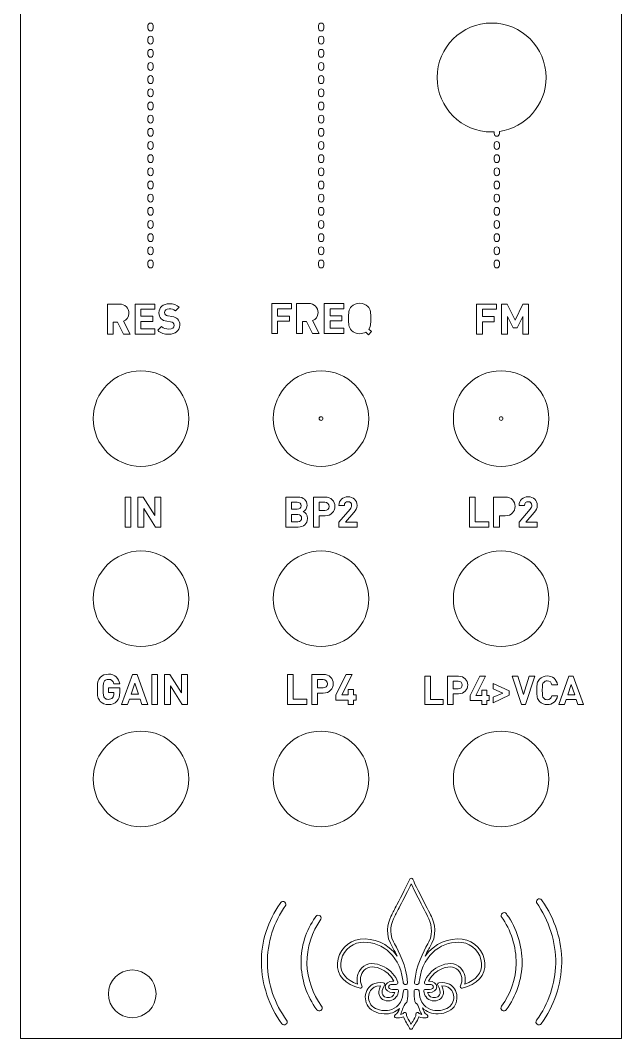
# Model space of a CAD drawing. Header units: millimetres. Extents: x 85 to 125, y -208 to -80.
# Drawn here: x 84.8 to 125.1, y -208.3 to -140.1 of the extents above; entities that cross this region are included whole.
import ezdxf

# ---------------------------------------------------------------- set-up
doc = ezdxf.new("R2010")
doc.units = ezdxf.units.MM

msp = doc.modelspace()

# ---------------------------------------------------------------- linework, layer by layer
at = {"color": 7, "linetype": 'Continuous', "lineweight": 15}
for p, q in [((84.806, -208.329), (84.806, -79.826)), ((125.107, -79.826), (125.107, -208.329)), ((93.356, -140.638), (93.356, -140.462)), ((93.709, -140.462), (93.709, -140.638)), ((104.792, -140.638), (104.792, -140.462)), ((105.145, -140.462), (105.145, -140.638)), ((93.356, -141.521), (93.356, -141.344)), ((93.709, -141.344), (93.709, -141.521)), ((104.792, -141.521), (104.792, -141.344)), ((105.145, -141.344), (105.145, -141.521)), ((93.356, -142.403), (93.356, -142.226)), ((93.709, -142.226), (93.709, -142.403)), ((104.792, -142.403), (104.792, -142.226)), ((105.145, -142.226), (105.145, -142.403)), ((93.356, -143.285), (93.356, -143.109)), ((93.709, -143.109), (93.709, -143.285)), ((104.792, -143.285), (104.792, -143.109)), ((105.145, -143.109), (105.145, -143.285)), ((93.356, -144.167), (93.356, -143.991)), ((93.709, -143.991), (93.709, -144.167)), ((104.792, -144.167), (104.792, -143.991)), ((105.145, -143.991), (105.145, -144.167)), ((93.356, -145.049), (93.356, -144.873)), ((93.709, -144.873), (93.709, -145.049)), ((104.792, -145.049), (104.792, -144.873)), ((105.145, -144.873), (105.145, -145.049)), ((93.356, -145.932), (93.356, -145.755)), ((93.709, -145.755), (93.709, -145.932)), ((104.792, -145.932), (104.792, -145.755)), ((105.145, -145.755), (105.145, -145.932)), ((93.356, -146.814), (93.356, -146.637)), ((93.709, -146.637), (93.709, -146.814)), ((104.792, -146.814), (104.792, -146.637)), ((105.145, -146.637), (105.145, -146.814)), ((93.356, -147.696), (93.356, -147.52)), ((93.709, -147.52), (93.709, -147.696)), ((104.792, -147.696), (104.792, -147.52)), ((105.145, -147.52), (105.145, -147.696)), ((116.561, -147.696), (116.561, -147.584)), ((116.913, -147.551), (116.913, -147.696)), ((93.356, -148.578), (93.356, -148.402)), ((93.709, -148.402), (93.709, -148.578)), ((104.792, -148.578), (104.792, -148.402)), ((105.145, -148.402), (105.145, -148.578)), ((116.561, -148.578), (116.561, -148.402)), ((116.913, -148.402), (116.913, -148.578)), ((93.356, -149.461), (93.356, -149.284)), ((93.709, -149.284), (93.709, -149.461)), ((104.792, -149.461), (104.792, -149.284)), ((105.145, -149.284), (105.145, -149.461)), ((116.561, -149.461), (116.561, -149.284)), ((116.913, -149.284), (116.913, -149.461)), ((93.356, -150.343), (93.356, -150.166)), ((93.709, -150.166), (93.709, -150.343)), ((104.792, -150.343), (104.792, -150.166)), ((105.145, -150.166), (105.145, -150.343)), ((116.561, -150.343), (116.561, -150.166)), ((116.913, -150.166), (116.913, -150.343)), ((93.356, -151.225), (93.356, -151.048)), ((93.709, -151.048), (93.709, -151.225)), ((104.792, -151.225), (104.792, -151.048)), ((105.145, -151.048), (105.145, -151.225)), ((116.561, -151.225), (116.561, -151.048)), ((116.913, -151.048), (116.913, -151.225)), ((93.356, -152.107), (93.356, -151.931)), ((93.709, -151.931), (93.709, -152.107)), ((104.792, -152.107), (104.792, -151.931)), ((105.145, -151.931), (105.145, -152.107)), ((116.561, -152.107), (116.561, -151.931)), ((116.913, -151.931), (116.913, -152.107)), ((93.356, -152.989), (93.356, -152.813)), ((93.709, -152.813), (93.709, -152.989)), ((104.792, -152.989), (104.792, -152.813)), ((105.145, -152.813), (105.145, -152.989)), ((116.561, -152.989), (116.561, -152.813)), ((116.913, -152.813), (116.913, -152.989)), ((93.356, -153.871), (93.356, -153.695)), ((93.709, -153.695), (93.709, -153.871)), ((104.792, -153.871), (104.792, -153.695)), ((105.145, -153.695), (105.145, -153.871)), ((116.561, -153.871), (116.561, -153.695)), ((116.913, -153.695), (116.913, -153.871)), ((93.356, -154.754), (93.356, -154.577)), ((93.709, -154.577), (93.709, -154.754)), ((104.792, -154.754), (104.792, -154.577)), ((105.145, -154.577), (105.145, -154.754)), ((116.561, -154.754), (116.561, -154.577)), ((116.913, -154.577), (116.913, -154.754)), ((93.356, -155.636), (93.356, -155.46)), ((93.709, -155.46), (93.709, -155.636)), ((104.792, -155.636), (104.792, -155.46)), ((105.145, -155.46), (105.145, -155.636)), ((116.561, -155.636), (116.561, -155.46)), ((116.913, -155.46), (116.913, -155.636)), ((93.356, -156.518), (93.356, -156.342)), ((93.709, -156.342), (93.709, -156.518)), ((104.792, -156.518), (104.792, -156.342)), ((105.145, -156.342), (105.145, -156.518)), ((116.561, -156.518), (116.561, -156.342)), ((116.913, -156.342), (116.913, -156.518)), ((90.644, -161.122), (90.644, -159.113)), ((90.644, -159.113), (91.431, -159.113)), ((92.49, -159.113), (93.814, -159.113)), ((92.49, -161.122), (92.49, -159.113)), ((93.814, -159.463), (92.883, -159.463)), ((92.883, -159.463), (92.883, -159.934)), ((93.814, -159.113), (93.814, -159.463)), ((95.446, -159.33), (95.197, -159.576)), ((101.655, -161.084), (101.655, -159.075)), ((101.655, -159.075), (102.979, -159.075)), ((102.979, -159.425), (102.048, -159.425)), ((102.048, -159.425), (102.048, -159.919)), ((102.979, -159.075), (102.979, -159.425)), ((103.321, -161.084), (103.321, -159.075)), ((103.321, -159.075), (104.108, -159.075)), ((105.168, -161.084), (105.168, -159.075)), ((105.168, -159.075), (106.491, -159.075)), ((106.491, -159.425), (105.56, -159.425)), ((105.56, -159.425), (105.56, -159.897)), ((106.491, -159.075), (106.491, -159.425)), ((115.389, -159.113), (116.712, -159.113)), ((115.389, -161.122), (115.389, -159.113)), ((116.712, -159.463), (115.781, -159.463)), ((115.781, -159.463), (115.781, -159.957)), ((116.712, -159.113), (116.712, -159.463)), ((117.054, -161.122), (117.054, -159.113)), ((117.054, -159.113), (117.441, -159.113)), ((117.441, -159.113), (117.966, -160.2)), ((117.966, -160.2), (118.488, -159.113)), ((118.488, -159.113), (118.874, -159.113)), ((118.874, -159.113), (118.874, -161.122)), ((91.716, -160.256), (92.165, -161.122)), ((92.883, -159.934), (93.675, -159.934)), ((93.675, -160.284), (92.883, -160.284)), ((92.883, -160.284), (92.883, -160.772)), ((93.675, -159.934), (93.675, -160.284)), ((94.873, -160.301), (94.63, -160.267)), ((94.72, -159.915), (94.957, -159.949)), ((102.048, -159.919), (102.841, -159.919)), ((102.841, -160.269), (102.048, -160.269)), ((102.048, -160.269), (102.048, -161.084)), ((102.841, -159.919), (102.841, -160.269)), ((103.995, -160.283), (103.713, -160.283)), ((103.713, -160.283), (103.713, -161.084)), ((104.388, -161.084), (103.995, -160.283)), ((104.393, -160.218), (104.842, -161.084)), ((105.56, -159.897), (106.353, -159.897)), ((106.353, -160.246), (105.56, -160.246)), ((105.56, -160.246), (105.56, -160.734)), ((106.353, -159.897), (106.353, -160.246)), ((115.781, -159.957), (116.574, -159.957)), ((116.574, -160.307), (115.781, -160.307)), ((115.781, -160.307), (115.781, -161.122)), ((116.574, -159.957), (116.574, -160.307)), ((117.833, -160.713), (117.446, -159.951)), ((117.446, -159.951), (117.446, -161.122)), ((118.482, -159.951), (118.099, -160.713)), ((118.482, -161.122), (118.482, -159.951)), ((91.318, -160.321), (91.036, -160.321)), ((91.036, -160.321), (91.036, -161.122)), ((91.711, -161.122), (91.318, -160.321)), ((92.883, -160.772), (93.814, -160.772)), ((93.814, -160.772), (93.814, -161.122)), ((94.018, -160.874), (94.272, -160.62)), ((105.56, -160.734), (106.491, -160.734)), ((106.491, -160.734), (106.491, -161.084)), ((108.133, -161.169), (107.956, -160.991)), ((108.339, -160.963), (108.133, -161.169)), ((108.168, -160.791), (108.339, -160.963)), ((118.099, -160.713), (117.833, -160.713)), ((91.036, -161.122), (90.644, -161.122)), ((92.165, -161.122), (91.711, -161.122)), ((93.814, -161.122), (92.49, -161.122)), ((102.048, -161.084), (101.655, -161.084)), ((103.713, -161.084), (103.321, -161.084)), ((104.842, -161.084), (104.388, -161.084)), ((106.491, -161.084), (105.168, -161.084)), ((115.781, -161.122), (115.389, -161.122)), ((117.446, -161.122), (117.054, -161.122)), ((118.874, -161.122), (118.482, -161.122)), ((91.821, -174.054), (91.821, -172.045)), ((91.821, -172.045), (92.213, -172.045)), ((92.213, -172.045), (92.213, -174.054)), ((92.682, -174.054), (92.682, -172.045)), ((92.682, -172.045), (93.032, -172.045)), ((93.032, -172.045), (93.828, -173.276)), ((93.828, -173.276), (93.828, -172.045)), ((93.828, -172.045), (94.22, -172.045)), ((94.22, -172.045), (94.22, -174.054)), ((102.591, -174.054), (102.591, -172.045)), ((102.591, -172.045), (103.398, -172.045)), ((103.367, -172.395), (102.984, -172.395)), ((102.984, -172.395), (102.984, -172.858)), ((104.449, -174.054), (104.449, -172.045)), ((104.449, -172.045), (105.228, -172.045)), ((105.208, -172.395), (104.841, -172.395)), ((104.841, -172.395), (104.841, -172.946)), ((114.901, -174.054), (114.901, -172.045)), ((114.901, -172.045), (115.294, -172.045)), ((115.294, -172.045), (115.294, -173.705)), ((116.524, -174.054), (116.524, -172.045)), ((116.524, -172.045), (117.303, -172.045)), ((93.87, -174.054), (93.074, -172.821)), ((93.074, -172.821), (93.074, -174.054)), ((102.984, -172.858), (103.367, -172.858)), ((103.393, -173.211), (102.984, -173.211)), ((102.984, -173.211), (102.984, -173.705)), ((104.841, -172.946), (105.208, -172.946)), ((106.521, -172.615), (106.154, -172.615)), ((106.154, -173.724), (106.905, -172.853)), ((107.161, -173.073), (106.6, -173.724)), ((118.596, -172.615), (118.229, -172.615)), ((118.229, -173.724), (118.98, -172.853)), ((119.237, -173.073), (118.675, -173.724)), ((102.984, -173.705), (103.393, -173.705)), ((105.228, -173.298), (104.841, -173.298)), ((104.841, -173.298), (104.841, -174.054)), ((106.154, -174.054), (106.154, -173.724)), ((106.6, -173.724), (107.376, -173.724)), ((107.376, -173.724), (107.376, -174.054)), ((115.294, -173.705), (116.204, -173.705)), ((116.204, -173.705), (116.204, -174.054)), ((117.303, -173.298), (116.916, -173.298)), ((116.916, -173.298), (116.916, -174.054)), ((118.229, -174.054), (118.229, -173.724)), ((118.675, -173.724), (119.451, -173.724)), ((119.451, -173.724), (119.451, -174.054)), ((92.213, -174.054), (91.821, -174.054)), ((93.074, -174.054), (92.682, -174.054)), ((94.22, -174.054), (93.87, -174.054)), ((103.432, -174.054), (102.591, -174.054)), ((104.841, -174.054), (104.449, -174.054)), ((107.376, -174.054), (106.154, -174.054)), ((116.204, -174.054), (114.901, -174.054)), ((116.916, -174.054), (116.524, -174.054)), ((119.451, -174.054), (118.229, -174.054)), ((91.586, -185.935), (92.317, -183.926)), ((92.317, -183.926), (92.624, -183.926)), ((92.624, -183.926), (93.358, -185.935)), ((93.607, -185.935), (93.607, -183.926)), ((93.607, -183.926), (93.999, -183.926)), ((93.999, -183.926), (93.999, -185.935)), ((94.468, -185.935), (94.468, -183.926)), ((94.468, -183.926), (94.818, -183.926)), ((94.818, -183.926), (95.613, -185.156)), ((95.613, -185.156), (95.613, -183.926)), ((95.613, -183.926), (96.006, -183.926)), ((96.006, -183.926), (96.006, -185.935)), ((102.708, -185.935), (102.708, -183.926)), ((102.708, -183.926), (103.101, -183.926)), ((103.101, -183.926), (103.101, -185.585)), ((104.332, -185.935), (104.332, -183.926)), ((104.332, -183.926), (105.111, -183.926)), ((105.958, -185.303), (106.646, -183.926)), ((107.047, -183.926), (106.359, -185.303)), ((106.646, -183.926), (107.047, -183.926)), ((111.916, -185.935), (111.916, -184.049)), ((111.916, -184.049), (112.285, -184.049)), ((112.285, -184.049), (112.285, -185.607)), ((113.438, -185.935), (113.438, -184.049)), ((113.438, -184.049), (114.169, -184.049)), ((114.962, -185.342), (115.609, -184.049)), ((115.985, -184.049), (115.339, -185.342)), ((115.609, -184.049), (115.985, -184.049)), ((118.384, -185.935), (117.762, -184.049)), ((117.762, -184.049), (118.144, -184.049)), ((118.144, -184.049), (118.522, -185.278)), ((118.522, -185.278), (118.901, -184.049)), ((119.286, -184.049), (118.66, -185.935)), ((118.901, -184.049), (119.286, -184.049)), ((120.89, -185.935), (121.577, -184.049)), ((121.577, -184.049), (121.865, -184.049)), ((121.865, -184.049), (122.554, -185.935)), ((90.707, -185.145), (90.707, -184.818)), ((90.707, -184.818), (91.466, -184.818)), ((91.463, -184.552), (91.068, -184.552)), ((91.466, -184.818), (91.466, -185.111)), ((92.48, -184.519), (92.226, -185.249)), ((92.726, -185.249), (92.48, -184.519)), ((95.656, -185.935), (94.86, -184.702)), ((94.86, -184.702), (94.86, -185.935)), ((105.091, -184.276), (104.724, -184.276)), ((104.724, -184.276), (104.724, -184.826)), ((104.724, -184.826), (105.091, -184.826)), ((114.15, -184.377), (113.806, -184.377)), ((113.806, -184.377), (113.806, -184.894)), ((116.5, -184.533), (117.576, -185.029)), ((116.5, -184.896), (116.5, -184.533)), ((120.81, -184.629), (120.436, -184.629)), ((121.73, -184.605), (121.492, -185.291)), ((121.96, -185.291), (121.73, -184.605)), ((91.077, -185.145), (90.707, -185.145)), ((91.077, -185.221), (91.077, -185.145)), ((92.226, -185.249), (92.726, -185.249)), ((105.111, -185.179), (104.724, -185.179)), ((104.724, -185.179), (104.724, -185.935)), ((105.958, -185.65), (105.958, -185.303)), ((106.359, -185.303), (106.779, -185.303)), ((106.779, -185.303), (106.779, -184.928)), ((106.779, -184.928), (107.131, -184.928)), ((107.131, -184.928), (107.131, -185.303)), ((107.131, -185.303), (107.315, -185.303)), ((107.315, -185.303), (107.315, -185.65)), ((113.806, -184.894), (114.15, -184.894)), ((114.169, -185.225), (113.806, -185.225)), ((113.806, -185.225), (113.806, -185.935)), ((114.962, -185.668), (114.962, -185.342)), ((115.339, -185.342), (115.733, -185.342)), ((115.733, -185.342), (115.733, -184.989)), ((115.733, -184.989), (116.065, -184.989)), ((116.065, -184.989), (116.065, -185.342)), ((116.065, -185.342), (116.237, -185.342)), ((116.237, -185.342), (116.237, -185.668)), ((117.138, -185.18), (116.5, -184.896)), ((116.5, -185.461), (117.138, -185.18)), ((117.576, -185.329), (116.5, -185.824)), ((116.5, -185.824), (116.5, -185.461)), ((117.576, -185.029), (117.576, -185.329)), ((120.436, -185.355), (120.81, -185.355)), ((121.492, -185.291), (121.96, -185.291)), ((91.995, -185.935), (91.586, -185.935)), ((92.116, -185.579), (91.995, -185.935)), ((92.83, -185.579), (92.116, -185.579)), ((92.949, -185.935), (92.83, -185.579)), ((93.358, -185.935), (92.949, -185.935)), ((93.999, -185.935), (93.607, -185.935)), ((94.86, -185.935), (94.468, -185.935)), ((96.006, -185.935), (95.656, -185.935)), ((104.012, -185.935), (102.708, -185.935)), ((103.101, -185.585), (104.012, -185.585)), ((104.012, -185.585), (104.012, -185.935)), ((104.724, -185.935), (104.332, -185.935)), ((106.779, -185.65), (105.958, -185.65)), ((106.779, -185.935), (106.779, -185.65)), ((107.131, -185.935), (106.779, -185.935)), ((107.315, -185.65), (107.131, -185.65)), ((107.131, -185.65), (107.131, -185.935)), ((113.14, -185.935), (111.916, -185.935)), ((112.285, -185.607), (113.14, -185.607)), ((113.14, -185.607), (113.14, -185.935)), ((113.806, -185.935), (113.438, -185.935)), ((115.733, -185.668), (114.962, -185.668)), ((115.733, -185.935), (115.733, -185.668)), ((116.065, -185.935), (115.733, -185.935)), ((116.237, -185.668), (116.065, -185.668)), ((116.065, -185.668), (116.065, -185.935)), ((118.66, -185.935), (118.384, -185.935)), ((121.275, -185.935), (120.89, -185.935)), ((121.389, -185.601), (121.275, -185.935)), ((122.058, -185.601), (121.389, -185.601)), ((122.171, -185.935), (122.058, -185.601)), ((122.554, -185.935), (122.171, -185.935)), ((109.812, -201.84), (109.885, -201.973)), ((112.114, -201.971), (112.185, -201.84)), ((109.691, -202.078), (109.618, -201.944)), ((112.379, -201.944), (112.307, -202.076)), ((109.755, -204.476), (109.837, -204.476)), ((112.163, -204.476), (112.224, -204.476)), ((109.999, -204.696), (109.755, -204.696)), ((109.755, -205.029), (110.047, -205.029)), ((109.904, -205.249), (109.755, -205.249)), ((110.655, -204.696), (110.577, -204.696)), ((110.585, -205.029), (110.677, -205.029)), ((111.308, -205.029), (111.415, -205.029)), ((111.422, -204.696), (111.333, -204.696)), ((111.952, -205.029), (112.224, -205.029)), ((112.224, -204.696), (112.001, -204.696)), ((112.224, -205.249), (112.096, -205.249)), ((110.989, -207.704), (110.988, -207.704)), ((125.107, -208.329), (84.806, -208.329))]:
    msp.add_line(p, q, dxfattribs=at)
for points in [[(93.356, -140.462), (93.356, -140.364), (93.435, -140.286), (93.533, -140.286)], [(93.533, -140.286), (93.63, -140.286), (93.709, -140.364), (93.709, -140.462)], [(104.792, -140.462), (104.792, -140.364), (104.871, -140.286), (104.968, -140.286)], [(104.968, -140.286), (105.066, -140.286), (105.145, -140.364), (105.145, -140.462)], [(93.533, -140.815), (93.435, -140.815), (93.356, -140.736), (93.356, -140.638)], [(93.356, -141.344), (93.356, -141.247), (93.435, -141.168), (93.533, -141.168)], [(93.709, -140.638), (93.709, -140.736), (93.63, -140.815), (93.533, -140.815)], [(93.533, -141.168), (93.63, -141.168), (93.709, -141.247), (93.709, -141.344)], [(104.968, -140.815), (104.871, -140.815), (104.792, -140.736), (104.792, -140.638)], [(104.792, -141.344), (104.792, -141.247), (104.871, -141.168), (104.968, -141.168)], [(105.145, -140.638), (105.145, -140.736), (105.066, -140.815), (104.968, -140.815)], [(104.968, -141.168), (105.066, -141.168), (105.145, -141.247), (105.145, -141.344)], [(93.533, -141.697), (93.435, -141.697), (93.356, -141.618), (93.356, -141.521)], [(93.709, -141.521), (93.709, -141.618), (93.63, -141.697), (93.533, -141.697)], [(104.968, -141.697), (104.871, -141.697), (104.792, -141.618), (104.792, -141.521)], [(105.145, -141.521), (105.145, -141.618), (105.066, -141.697), (104.968, -141.697)], [(93.356, -142.226), (93.356, -142.129), (93.435, -142.05), (93.533, -142.05)], [(93.533, -142.579), (93.435, -142.579), (93.356, -142.5), (93.356, -142.403)], [(93.533, -142.05), (93.63, -142.05), (93.709, -142.129), (93.709, -142.226)], [(93.709, -142.403), (93.709, -142.5), (93.63, -142.579), (93.533, -142.579)], [(104.792, -142.226), (104.792, -142.129), (104.871, -142.05), (104.968, -142.05)], [(104.968, -142.579), (104.871, -142.579), (104.792, -142.5), (104.792, -142.403)], [(104.968, -142.05), (105.066, -142.05), (105.145, -142.129), (105.145, -142.226)], [(105.145, -142.403), (105.145, -142.5), (105.066, -142.579), (104.968, -142.579)], [(93.356, -143.109), (93.356, -143.011), (93.435, -142.932), (93.533, -142.932)], [(93.533, -142.932), (93.63, -142.932), (93.709, -143.011), (93.709, -143.109)], [(104.792, -143.109), (104.792, -143.011), (104.871, -142.932), (104.968, -142.932)], [(104.968, -142.932), (105.066, -142.932), (105.145, -143.011), (105.145, -143.109)], [(93.533, -143.462), (93.435, -143.462), (93.356, -143.382), (93.356, -143.285)], [(93.356, -143.991), (93.356, -143.893), (93.435, -143.814), (93.533, -143.814)], [(93.709, -143.285), (93.709, -143.382), (93.63, -143.462), (93.533, -143.462)], [(93.533, -143.814), (93.63, -143.814), (93.709, -143.893), (93.709, -143.991)], [(104.968, -143.462), (104.871, -143.462), (104.792, -143.382), (104.792, -143.285)], [(104.792, -143.991), (104.792, -143.893), (104.871, -143.814), (104.968, -143.814)], [(105.145, -143.285), (105.145, -143.382), (105.066, -143.462), (104.968, -143.462)], [(104.968, -143.814), (105.066, -143.814), (105.145, -143.893), (105.145, -143.991)], [(116.913, -147.551), (118.683, -147.298), (120.043, -145.777), (120.043, -143.938)], [(93.533, -144.344), (93.435, -144.344), (93.356, -144.265), (93.356, -144.167)], [(93.709, -144.167), (93.709, -144.265), (93.63, -144.344), (93.533, -144.344)], [(104.968, -144.344), (104.871, -144.344), (104.792, -144.265), (104.792, -144.167)], [(105.145, -144.167), (105.145, -144.265), (105.066, -144.344), (104.968, -144.344)], [(93.356, -144.873), (93.356, -144.775), (93.435, -144.697), (93.533, -144.697)], [(93.533, -145.226), (93.435, -145.226), (93.356, -145.147), (93.356, -145.049)], [(93.533, -144.697), (93.63, -144.697), (93.709, -144.775), (93.709, -144.873)], [(93.709, -145.049), (93.709, -145.147), (93.63, -145.226), (93.533, -145.226)], [(104.792, -144.873), (104.792, -144.775), (104.871, -144.697), (104.968, -144.697)], [(104.968, -145.226), (104.871, -145.226), (104.792, -145.147), (104.792, -145.049)], [(104.968, -144.697), (105.066, -144.697), (105.145, -144.775), (105.145, -144.873)], [(105.145, -145.049), (105.145, -145.147), (105.066, -145.226), (104.968, -145.226)], [(93.356, -145.755), (93.356, -145.658), (93.435, -145.579), (93.533, -145.579)], [(93.533, -146.108), (93.435, -146.108), (93.356, -146.029), (93.356, -145.932)], [(93.533, -145.579), (93.63, -145.579), (93.709, -145.658), (93.709, -145.755)], [(93.709, -145.932), (93.709, -146.029), (93.63, -146.108), (93.533, -146.108)], [(104.792, -145.755), (104.792, -145.658), (104.871, -145.579), (104.968, -145.579)], [(104.968, -146.108), (104.871, -146.108), (104.792, -146.029), (104.792, -145.932)], [(104.968, -145.579), (105.066, -145.579), (105.145, -145.658), (105.145, -145.755)], [(105.145, -145.932), (105.145, -146.029), (105.066, -146.108), (104.968, -146.108)], [(93.356, -146.637), (93.356, -146.54), (93.435, -146.461), (93.533, -146.461)], [(93.533, -146.461), (93.63, -146.461), (93.709, -146.54), (93.709, -146.637)], [(104.792, -146.637), (104.792, -146.54), (104.871, -146.461), (104.968, -146.461)], [(104.968, -146.461), (105.066, -146.461), (105.145, -146.54), (105.145, -146.637)], [(93.533, -146.99), (93.435, -146.99), (93.356, -146.911), (93.356, -146.814)], [(93.356, -147.52), (93.356, -147.422), (93.435, -147.343), (93.533, -147.343)], [(93.709, -146.814), (93.709, -146.911), (93.63, -146.99), (93.533, -146.99)], [(93.533, -147.343), (93.63, -147.343), (93.709, -147.422), (93.709, -147.52)], [(104.968, -146.99), (104.871, -146.99), (104.792, -146.911), (104.792, -146.814)], [(104.792, -147.52), (104.792, -147.422), (104.871, -147.343), (104.968, -147.343)], [(105.145, -146.814), (105.145, -146.911), (105.066, -146.99), (104.968, -146.99)], [(104.968, -147.343), (105.066, -147.343), (105.145, -147.422), (105.145, -147.52)], [(93.533, -147.872), (93.435, -147.872), (93.356, -147.794), (93.356, -147.696)], [(93.709, -147.696), (93.709, -147.794), (93.63, -147.872), (93.533, -147.872)], [(104.968, -147.872), (104.871, -147.872), (104.792, -147.794), (104.792, -147.696)], [(105.145, -147.696), (105.145, -147.794), (105.066, -147.872), (104.968, -147.872)], [(116.737, -147.872), (116.639, -147.872), (116.561, -147.794), (116.561, -147.696)], [(116.913, -147.696), (116.913, -147.794), (116.834, -147.872), (116.737, -147.872)], [(93.356, -148.402), (93.356, -148.304), (93.435, -148.225), (93.533, -148.225)], [(93.533, -148.755), (93.435, -148.755), (93.356, -148.676), (93.356, -148.578)], [(93.533, -148.225), (93.63, -148.225), (93.709, -148.304), (93.709, -148.402)], [(93.709, -148.578), (93.709, -148.676), (93.63, -148.755), (93.533, -148.755)], [(104.792, -148.402), (104.792, -148.304), (104.871, -148.225), (104.968, -148.225)], [(104.968, -148.755), (104.871, -148.755), (104.792, -148.676), (104.792, -148.578)], [(104.968, -148.225), (105.066, -148.225), (105.145, -148.304), (105.145, -148.402)], [(105.145, -148.578), (105.145, -148.676), (105.066, -148.755), (104.968, -148.755)], [(116.561, -148.402), (116.561, -148.304), (116.639, -148.225), (116.737, -148.225)], [(116.737, -148.755), (116.639, -148.755), (116.561, -148.676), (116.561, -148.578)], [(116.737, -148.225), (116.834, -148.225), (116.913, -148.304), (116.913, -148.402)], [(116.913, -148.578), (116.913, -148.676), (116.834, -148.755), (116.737, -148.755)], [(93.356, -149.284), (93.356, -149.186), (93.435, -149.108), (93.533, -149.108)], [(93.533, -149.108), (93.63, -149.108), (93.709, -149.186), (93.709, -149.284)], [(104.792, -149.284), (104.792, -149.186), (104.871, -149.108), (104.968, -149.108)], [(104.968, -149.108), (105.066, -149.108), (105.145, -149.186), (105.145, -149.284)], [(116.561, -149.284), (116.561, -149.186), (116.639, -149.108), (116.737, -149.108)], [(116.737, -149.108), (116.834, -149.108), (116.913, -149.186), (116.913, -149.284)], [(93.533, -149.637), (93.435, -149.637), (93.356, -149.558), (93.356, -149.461)], [(93.356, -150.166), (93.356, -150.069), (93.435, -149.99), (93.533, -149.99)], [(93.709, -149.461), (93.709, -149.558), (93.63, -149.637), (93.533, -149.637)], [(93.533, -149.99), (93.63, -149.99), (93.709, -150.069), (93.709, -150.166)], [(104.968, -149.637), (104.871, -149.637), (104.792, -149.558), (104.792, -149.461)], [(104.792, -150.166), (104.792, -150.069), (104.871, -149.99), (104.968, -149.99)], [(105.145, -149.461), (105.145, -149.558), (105.066, -149.637), (104.968, -149.637)], [(104.968, -149.99), (105.066, -149.99), (105.145, -150.069), (105.145, -150.166)], [(116.737, -149.637), (116.639, -149.637), (116.561, -149.558), (116.561, -149.461)], [(116.561, -150.166), (116.561, -150.069), (116.639, -149.99), (116.737, -149.99)], [(116.913, -149.461), (116.913, -149.558), (116.834, -149.637), (116.737, -149.637)], [(116.737, -149.99), (116.834, -149.99), (116.913, -150.069), (116.913, -150.166)], [(93.533, -150.519), (93.435, -150.519), (93.356, -150.44), (93.356, -150.343)], [(93.709, -150.343), (93.709, -150.44), (93.63, -150.519), (93.533, -150.519)], [(104.968, -150.519), (104.871, -150.519), (104.792, -150.44), (104.792, -150.343)], [(105.145, -150.343), (105.145, -150.44), (105.066, -150.519), (104.968, -150.519)], [(116.737, -150.519), (116.639, -150.519), (116.561, -150.44), (116.561, -150.343)], [(116.913, -150.343), (116.913, -150.44), (116.834, -150.519), (116.737, -150.519)], [(93.356, -151.048), (93.356, -150.951), (93.435, -150.872), (93.533, -150.872)], [(93.533, -151.401), (93.435, -151.401), (93.356, -151.322), (93.356, -151.225)], [(93.533, -150.872), (93.63, -150.872), (93.709, -150.951), (93.709, -151.048)], [(93.709, -151.225), (93.709, -151.322), (93.63, -151.401), (93.533, -151.401)], [(104.792, -151.048), (104.792, -150.951), (104.871, -150.872), (104.968, -150.872)], [(104.968, -151.401), (104.871, -151.401), (104.792, -151.322), (104.792, -151.225)], [(104.968, -150.872), (105.066, -150.872), (105.145, -150.951), (105.145, -151.048)], [(105.145, -151.225), (105.145, -151.322), (105.066, -151.401), (104.968, -151.401)], [(116.561, -151.048), (116.561, -150.951), (116.639, -150.872), (116.737, -150.872)], [(116.737, -151.401), (116.639, -151.401), (116.561, -151.322), (116.561, -151.225)], [(116.737, -150.872), (116.834, -150.872), (116.913, -150.951), (116.913, -151.048)], [(116.913, -151.225), (116.913, -151.322), (116.834, -151.401), (116.737, -151.401)], [(93.356, -151.931), (93.356, -151.833), (93.435, -151.754), (93.533, -151.754)], [(93.533, -152.284), (93.435, -152.284), (93.356, -152.205), (93.356, -152.107)], [(93.533, -151.754), (93.63, -151.754), (93.709, -151.833), (93.709, -151.931)], [(93.709, -152.107), (93.709, -152.205), (93.63, -152.284), (93.533, -152.284)], [(104.792, -151.931), (104.792, -151.833), (104.871, -151.754), (104.968, -151.754)], [(104.968, -152.284), (104.871, -152.284), (104.792, -152.205), (104.792, -152.107)], [(104.968, -151.754), (105.066, -151.754), (105.145, -151.833), (105.145, -151.931)], [(105.145, -152.107), (105.145, -152.205), (105.066, -152.284), (104.968, -152.284)], [(116.561, -151.931), (116.561, -151.833), (116.639, -151.754), (116.737, -151.754)], [(116.737, -152.284), (116.639, -152.284), (116.561, -152.205), (116.561, -152.107)], [(116.737, -151.754), (116.834, -151.754), (116.913, -151.833), (116.913, -151.931)], [(116.913, -152.107), (116.913, -152.205), (116.834, -152.284), (116.737, -152.284)], [(93.356, -152.813), (93.356, -152.715), (93.435, -152.636), (93.533, -152.636)], [(93.533, -152.636), (93.63, -152.636), (93.709, -152.715), (93.709, -152.813)], [(104.792, -152.813), (104.792, -152.715), (104.871, -152.636), (104.968, -152.636)], [(104.968, -152.636), (105.066, -152.636), (105.145, -152.715), (105.145, -152.813)], [(116.561, -152.813), (116.561, -152.715), (116.639, -152.636), (116.737, -152.636)], [(116.737, -152.636), (116.834, -152.636), (116.913, -152.715), (116.913, -152.813)], [(93.533, -153.166), (93.435, -153.166), (93.356, -153.087), (93.356, -152.989)], [(93.709, -152.989), (93.709, -153.087), (93.63, -153.166), (93.533, -153.166)], [(104.968, -153.166), (104.871, -153.166), (104.792, -153.087), (104.792, -152.989)], [(105.145, -152.989), (105.145, -153.087), (105.066, -153.166), (104.968, -153.166)], [(116.737, -153.166), (116.639, -153.166), (116.561, -153.087), (116.561, -152.989)], [(116.913, -152.989), (116.913, -153.087), (116.834, -153.166), (116.737, -153.166)], [(93.356, -153.695), (93.356, -153.598), (93.435, -153.519), (93.533, -153.519)], [(93.533, -154.048), (93.435, -154.048), (93.356, -153.969), (93.356, -153.871)], [(93.533, -153.519), (93.63, -153.519), (93.709, -153.598), (93.709, -153.695)], [(93.709, -153.871), (93.709, -153.969), (93.63, -154.048), (93.533, -154.048)], [(104.792, -153.695), (104.792, -153.598), (104.871, -153.519), (104.968, -153.519)], [(104.968, -154.048), (104.871, -154.048), (104.792, -153.969), (104.792, -153.871)], [(104.968, -153.519), (105.066, -153.519), (105.145, -153.598), (105.145, -153.695)], [(105.145, -153.871), (105.145, -153.969), (105.066, -154.048), (104.968, -154.048)], [(116.561, -153.695), (116.561, -153.598), (116.639, -153.519), (116.737, -153.519)], [(116.737, -154.048), (116.639, -154.048), (116.561, -153.969), (116.561, -153.871)], [(116.737, -153.519), (116.834, -153.519), (116.913, -153.598), (116.913, -153.695)], [(116.913, -153.871), (116.913, -153.969), (116.834, -154.048), (116.737, -154.048)], [(93.356, -154.577), (93.356, -154.48), (93.435, -154.401), (93.533, -154.401)], [(93.533, -154.93), (93.435, -154.93), (93.356, -154.851), (93.356, -154.754)], [(93.533, -154.401), (93.63, -154.401), (93.709, -154.48), (93.709, -154.577)], [(93.709, -154.754), (93.709, -154.851), (93.63, -154.93), (93.533, -154.93)], [(104.792, -154.577), (104.792, -154.48), (104.871, -154.401), (104.968, -154.401)], [(104.968, -154.93), (104.871, -154.93), (104.792, -154.851), (104.792, -154.754)], [(104.968, -154.401), (105.066, -154.401), (105.145, -154.48), (105.145, -154.577)], [(105.145, -154.754), (105.145, -154.851), (105.066, -154.93), (104.968, -154.93)], [(116.561, -154.577), (116.561, -154.48), (116.639, -154.401), (116.737, -154.401)], [(116.737, -154.93), (116.639, -154.93), (116.561, -154.851), (116.561, -154.754)], [(116.737, -154.401), (116.834, -154.401), (116.913, -154.48), (116.913, -154.577)], [(116.913, -154.754), (116.913, -154.851), (116.834, -154.93), (116.737, -154.93)], [(93.356, -155.46), (93.356, -155.362), (93.435, -155.283), (93.533, -155.283)], [(93.533, -155.283), (93.63, -155.283), (93.709, -155.362), (93.709, -155.46)], [(104.792, -155.46), (104.792, -155.362), (104.871, -155.283), (104.968, -155.283)], [(104.968, -155.283), (105.066, -155.283), (105.145, -155.362), (105.145, -155.46)], [(116.561, -155.46), (116.561, -155.362), (116.639, -155.283), (116.737, -155.283)], [(116.737, -155.283), (116.834, -155.283), (116.913, -155.362), (116.913, -155.46)], [(93.533, -155.812), (93.435, -155.812), (93.356, -155.733), (93.356, -155.636)], [(93.356, -156.342), (93.356, -156.244), (93.435, -156.165), (93.533, -156.165)], [(93.709, -155.636), (93.709, -155.733), (93.63, -155.812), (93.533, -155.812)], [(93.533, -156.165), (93.63, -156.165), (93.709, -156.244), (93.709, -156.342)], [(104.968, -155.812), (104.871, -155.812), (104.792, -155.733), (104.792, -155.636)], [(104.792, -156.342), (104.792, -156.244), (104.871, -156.165), (104.968, -156.165)], [(105.145, -155.636), (105.145, -155.733), (105.066, -155.812), (104.968, -155.812)], [(104.968, -156.165), (105.066, -156.165), (105.145, -156.244), (105.145, -156.342)], [(116.737, -155.812), (116.639, -155.812), (116.561, -155.733), (116.561, -155.636)], [(116.561, -156.342), (116.561, -156.244), (116.639, -156.165), (116.737, -156.165)], [(116.913, -155.636), (116.913, -155.733), (116.834, -155.812), (116.737, -155.812)], [(116.737, -156.165), (116.834, -156.165), (116.913, -156.244), (116.913, -156.342)], [(93.533, -156.695), (93.435, -156.695), (93.356, -156.616), (93.356, -156.518)], [(93.709, -156.518), (93.709, -156.616), (93.63, -156.695), (93.533, -156.695)], [(104.968, -156.695), (104.871, -156.695), (104.792, -156.616), (104.792, -156.518)], [(105.145, -156.518), (105.145, -156.616), (105.066, -156.695), (104.968, -156.695)], [(116.737, -156.695), (116.639, -156.695), (116.561, -156.616), (116.561, -156.518)], [(116.913, -156.518), (116.913, -156.616), (116.834, -156.695), (116.737, -156.695)], [(91.431, -159.113), (91.84, -159.113), (92.083, -159.393), (92.083, -159.728)], [(94.097, -159.706), (94.097, -159.347), (94.362, -159.096), (94.796, -159.096)], [(94.785, -159.438), (94.576, -159.438), (94.475, -159.553), (94.475, -159.692)], [(95.197, -159.576), (95.07, -159.455), (94.918, -159.438), (94.785, -159.438)], [(94.796, -159.096), (95.073, -159.096), (95.273, -159.164), (95.446, -159.33)], [(104.108, -159.075), (104.517, -159.075), (104.76, -159.355), (104.76, -159.69)], [(106.808, -160.08), (106.808, -159.733), (106.802, -159.482), (107.005, -159.278)], [(107.005, -159.278), (107.146, -159.138), (107.321, -159.058), (107.55, -159.058)], [(107.55, -159.058), (107.778, -159.058), (107.95, -159.138), (108.091, -159.278)], [(108.091, -159.278), (108.295, -159.482), (108.292, -159.733), (108.292, -160.08)], [(92.083, -159.728), (92.083, -160.011), (91.911, -160.186), (91.716, -160.256)], [(94.241, -160.101), (94.145, -160.005), (94.097, -159.875), (94.097, -159.706)], [(94.63, -160.267), (94.458, -160.242), (94.331, -160.188), (94.241, -160.101)], [(94.475, -159.692), (94.475, -159.742), (94.492, -159.796), (94.534, -159.836)], [(94.534, -159.836), (94.574, -159.872), (94.638, -159.903), (94.72, -159.915)], [(95.05, -160.372), (95.011, -160.335), (94.966, -160.315), (94.873, -160.301)], [(94.957, -159.949), (95.141, -159.974), (95.256, -160.025), (95.341, -160.104)], [(95.341, -160.104), (95.448, -160.205), (95.496, -160.352), (95.496, -160.53)], [(104.76, -159.69), (104.76, -159.973), (104.588, -160.148), (104.393, -160.218)], [(107.005, -160.881), (106.802, -160.678), (106.808, -160.427), (106.808, -160.08)], [(108.292, -160.08), (108.292, -160.382), (108.295, -160.604), (108.168, -160.791)], [(94.751, -161.139), (94.447, -161.139), (94.215, -161.074), (94.018, -160.874)], [(94.272, -160.62), (94.399, -160.747), (94.571, -160.789), (94.757, -160.789)], [(95.496, -160.53), (95.496, -160.919), (95.172, -161.139), (94.751, -161.139)], [(94.757, -160.789), (94.988, -160.789), (95.113, -160.702), (95.113, -160.541)], [(95.113, -160.541), (95.113, -160.47), (95.093, -160.411), (95.05, -160.372)], [(107.55, -161.101), (107.321, -161.101), (107.146, -161.022), (107.005, -160.881)], [(107.956, -160.991), (107.843, -161.065), (107.707, -161.101), (107.55, -161.101)], [(103.627, -172.627), (103.627, -172.489), (103.534, -172.395), (103.367, -172.395)], [(103.398, -172.045), (103.791, -172.045), (104.019, -172.265), (104.019, -172.61)], [(105.498, -172.672), (105.498, -172.508), (105.386, -172.395), (105.208, -172.395)], [(105.228, -172.045), (105.642, -172.045), (105.891, -172.33), (105.891, -172.672)], [(106.154, -172.615), (106.154, -172.249), (106.422, -172.028), (106.766, -172.028)], [(106.766, -172.358), (106.645, -172.358), (106.521, -172.42), (106.521, -172.615)], [(106.766, -172.028), (107.122, -172.028), (107.376, -172.251), (107.376, -172.613)], [(107.009, -172.61), (107.009, -172.46), (106.921, -172.358), (106.766, -172.358)], [(117.303, -172.045), (117.718, -172.045), (117.966, -172.33), (117.966, -172.672)], [(118.229, -172.615), (118.229, -172.249), (118.497, -172.028), (118.841, -172.028)], [(118.841, -172.358), (118.72, -172.358), (118.596, -172.42), (118.596, -172.615)], [(118.841, -172.028), (119.197, -172.028), (119.451, -172.251), (119.451, -172.613)], [(119.085, -172.61), (119.085, -172.46), (118.997, -172.358), (118.841, -172.358)], [(103.367, -172.858), (103.534, -172.858), (103.627, -172.765), (103.627, -172.627)], [(103.655, -173.456), (103.655, -173.321), (103.57, -173.211), (103.393, -173.211)], [(104.019, -172.61), (104.019, -172.833), (103.872, -172.977), (103.771, -173.025)], [(103.771, -173.025), (103.892, -173.081), (104.047, -173.208), (104.047, -173.476)], [(105.208, -172.946), (105.386, -172.946), (105.498, -172.836), (105.498, -172.672)], [(105.891, -172.672), (105.891, -173.013), (105.642, -173.298), (105.228, -173.298)], [(106.905, -172.853), (106.978, -172.765), (107.009, -172.703), (107.009, -172.61)], [(107.376, -172.613), (107.376, -172.807), (107.3, -172.912), (107.161, -173.073)], [(117.966, -172.672), (117.966, -173.013), (117.718, -173.298), (117.303, -173.298)], [(118.98, -172.853), (119.054, -172.765), (119.085, -172.703), (119.085, -172.61)], [(119.451, -172.613), (119.451, -172.807), (119.375, -172.912), (119.237, -173.073)], [(103.393, -173.705), (103.57, -173.705), (103.655, -173.592), (103.655, -173.456)], [(104.047, -173.476), (104.047, -173.851), (103.791, -174.054), (103.432, -174.054)], [(90.002, -184.431), (90.024, -184.315), (90.078, -184.217), (90.165, -184.129)], [(90.165, -184.129), (90.312, -183.983), (90.493, -183.909), (90.707, -183.909)], [(90.707, -183.909), (91.164, -183.909), (91.41, -184.203), (91.463, -184.552)], [(105.111, -183.926), (105.525, -183.926), (105.773, -184.211), (105.773, -184.552)], [(114.169, -184.049), (114.558, -184.049), (114.792, -184.316), (114.792, -184.637)], [(119.607, -184.24), (119.745, -184.102), (119.915, -184.033), (120.116, -184.033)], [(120.116, -184.033), (120.479, -184.033), (120.746, -184.245), (120.81, -184.629)], [(89.968, -184.93), (89.968, -184.711), (89.979, -184.544), (90.002, -184.431)], [(90.456, -184.366), (90.383, -184.459), (90.36, -184.533), (90.36, -184.93)], [(90.707, -184.259), (90.603, -184.259), (90.518, -184.296), (90.456, -184.366)], [(91.068, -184.552), (91.02, -184.358), (90.902, -184.259), (90.707, -184.259)], [(105.381, -184.552), (105.381, -184.389), (105.268, -184.276), (105.091, -184.276)], [(105.091, -184.826), (105.268, -184.826), (105.381, -184.716), (105.381, -184.552)], [(105.773, -184.552), (105.773, -184.894), (105.525, -185.179), (105.111, -185.179)], [(114.423, -184.637), (114.423, -184.483), (114.318, -184.377), (114.15, -184.377)], [(114.15, -184.894), (114.318, -184.894), (114.423, -184.79), (114.423, -184.637)], [(114.792, -184.637), (114.792, -184.957), (114.558, -185.225), (114.169, -185.225)], [(119.421, -184.992), (119.421, -184.785), (119.432, -184.629), (119.453, -184.523)], [(119.453, -184.523), (119.475, -184.414), (119.525, -184.322), (119.607, -184.24)], [(119.883, -184.459), (119.805, -184.541), (119.789, -184.626), (119.789, -184.992)], [(120.119, -184.362), (120.018, -184.362), (119.938, -184.393), (119.883, -184.459)], [(120.436, -184.629), (120.396, -184.467), (120.296, -184.362), (120.119, -184.362)], [(90.002, -185.43), (89.979, -185.317), (89.968, -185.151), (89.968, -184.93)], [(90.165, -185.732), (90.078, -185.644), (90.024, -185.543), (90.002, -185.43)], [(90.36, -184.93), (90.36, -185.326), (90.377, -185.405), (90.456, -185.498)], [(90.456, -185.498), (90.515, -185.568), (90.6, -185.602), (90.707, -185.602)], [(90.707, -185.602), (90.823, -185.602), (90.916, -185.565), (90.987, -185.489)], [(90.987, -185.489), (91.046, -185.422), (91.077, -185.331), (91.077, -185.221)], [(91.466, -185.111), (91.466, -185.405), (91.413, -185.577), (91.274, -185.723)], [(119.453, -185.461), (119.432, -185.355), (119.421, -185.199), (119.421, -184.992)], [(119.607, -185.744), (119.525, -185.662), (119.475, -185.567), (119.453, -185.461)], [(119.789, -184.992), (119.789, -185.358), (119.805, -185.442), (119.883, -185.524)], [(119.883, -185.524), (119.938, -185.591), (120.018, -185.622), (120.119, -185.622)], [(120.81, -185.355), (120.746, -185.739), (120.476, -185.951), (120.116, -185.951)], [(120.119, -185.622), (120.296, -185.622), (120.396, -185.516), (120.436, -185.355)], [(90.707, -185.952), (90.493, -185.952), (90.312, -185.878), (90.165, -185.732)], [(91.274, -185.723), (91.119, -185.881), (90.933, -185.952), (90.707, -185.952)], [(120.116, -185.951), (119.915, -185.951), (119.745, -185.882), (119.607, -185.744)], [(110.045, -199.356), (110.348, -198.774), (110.763, -197.976), (110.9, -197.639)], [(110.9, -197.639), (110.933, -197.556), (111.07, -197.556), (111.104, -197.639)], [(111.104, -197.639), (111.242, -197.98), (111.66, -198.788), (111.965, -199.377)], [(111.002, -197.953), (110.818, -198.347), (110.503, -198.953), (110.241, -199.457)], [(111.769, -199.478), (111.518, -198.992), (111.19, -198.359), (111.002, -197.953)], [(119.781, -199.098), (120.629, -200.273), (121.11, -201.795), (121.092, -203.244)], [(100.96, -203.244), (100.943, -201.857), (101.403, -200.4), (102.215, -199.275)], [(102.595, -199.395), (101.796, -200.503), (101.343, -201.937), (101.36, -203.303)], [(109.699, -200.03), (109.76, -199.905), (109.89, -199.654), (110.045, -199.356)], [(110.241, -199.457), (110.087, -199.753), (109.957, -200.002), (109.898, -200.125)], [(112.1, -200.125), (112.042, -200.005), (111.918, -199.765), (111.769, -199.478)], [(111.965, -199.377), (112.114, -199.666), (112.239, -199.908), (112.298, -200.03)], [(120.692, -203.303), (120.71, -201.875), (120.236, -200.376), (119.4, -199.218)], [(103.616, -203.233), (103.603, -202.175), (103.954, -201.063), (104.574, -200.205)], [(104.954, -200.325), (104.347, -201.166), (104.003, -202.255), (104.016, -203.292)], [(109.618, -201.944), (109.175, -201.118), (109.57, -200.299), (109.699, -200.03)], [(109.898, -200.125), (109.694, -200.549), (109.462, -201.188), (109.812, -201.84)], [(112.185, -201.84), (112.535, -201.189), (112.304, -200.55), (112.1, -200.125)], [(112.298, -200.03), (112.428, -200.3), (112.822, -201.119), (112.379, -201.944)], [(118.036, -203.292), (118.05, -202.193), (117.685, -201.04), (117.042, -200.148)], [(117.422, -200.028), (118.078, -200.937), (118.45, -202.113), (118.436, -203.233)], [(106.059, -203.27), (106.11, -202.462), (106.775, -201.759), (107.571, -201.668)], [(107.596, -201.886), (106.902, -201.966), (106.324, -202.58), (106.278, -203.284)], [(107.571, -201.668), (108.468, -201.563), (109.437, -201.935), (110.058, -202.796)], [(110.446, -204.405), (110.185, -202.567), (108.82, -201.749), (107.596, -201.886)], [(114.404, -201.886), (113.184, -201.749), (111.815, -202.566), (111.554, -204.405)], [(111.94, -202.798), (112.561, -201.935), (113.531, -201.562), (114.429, -201.668)], [(115.721, -203.283), (115.676, -202.579), (115.097, -201.966), (114.404, -201.886)], [(114.429, -201.668), (115.225, -201.759), (115.889, -202.462), (115.941, -203.269)], [(110.058, -202.796), (109.934, -202.525), (109.805, -202.288), (109.691, -202.078)], [(109.885, -201.973), (110.193, -202.54), (110.659, -203.397), (110.765, -204.576)], [(111.224, -204.575), (111.338, -203.401), (111.805, -202.541), (112.114, -201.971)], [(112.307, -202.076), (112.197, -202.279), (112.067, -202.519), (111.94, -202.798)], [(102.329, -207.327), (101.473, -206.175), (100.978, -204.679), (100.96, -203.244)], [(104.674, -206.397), (104.011, -205.505), (103.63, -204.345), (103.616, -203.233)], [(104.016, -203.292), (104.035, -204.302), (104.392, -205.349), (104.994, -206.159)], [(107.571, -204.95), (106.572, -204.704), (106.007, -204.076), (106.059, -203.27)], [(106.278, -203.284), (106.237, -203.929), (106.648, -204.428), (107.414, -204.677)], [(107.692, -203.588), (108.044, -203.231), (108.59, -203.208), (109.189, -203.522)], [(112.811, -203.522), (113.41, -203.207), (113.955, -203.231), (114.308, -203.588)], [(115.941, -203.269), (115.993, -204.075), (115.427, -204.704), (114.429, -204.95)], [(114.586, -204.677), (115.351, -204.428), (115.763, -203.928), (115.721, -203.283)], [(117.057, -206.159), (117.66, -205.349), (118.017, -204.302), (118.036, -203.292)], [(118.436, -203.233), (118.422, -204.345), (118.041, -205.505), (117.378, -206.397)], [(121.092, -203.244), (121.074, -204.679), (120.579, -206.175), (119.723, -207.327)], [(101.36, -203.303), (101.383, -204.636), (101.854, -206.019), (102.649, -207.089)], [(107.414, -204.677), (107.313, -204.302), (107.416, -203.866), (107.692, -203.588)], [(107.848, -203.743), (107.587, -204.007), (107.519, -204.467), (107.694, -204.791)], [(109.087, -203.717), (108.573, -203.446), (108.132, -203.456), (107.848, -203.743)], [(109.837, -204.476), (109.691, -204.166), (109.425, -203.895), (109.087, -203.717)], [(109.189, -203.522), (109.629, -203.754), (109.962, -204.128), (110.104, -204.551)], [(111.896, -204.551), (112.038, -204.128), (112.371, -203.753), (112.811, -203.522)], [(112.913, -203.717), (112.575, -203.895), (112.309, -204.166), (112.163, -204.476)], [(114.152, -203.743), (113.867, -203.456), (113.428, -203.446), (112.913, -203.717)], [(114.306, -204.791), (114.481, -204.467), (114.413, -204.007), (114.152, -203.743)], [(114.308, -203.588), (114.583, -203.866), (114.687, -204.302), (114.586, -204.677)], [(119.403, -207.089), (120.198, -206.019), (120.669, -204.636), (120.692, -203.303)], [(108.101, -204.985), (108.226, -204.801), (108.525, -204.503), (109.138, -204.583)], [(109.138, -204.583), (109.174, -204.588), (109.206, -204.611), (109.222, -204.645)], [(109.222, -204.645), (109.238, -204.678), (109.237, -204.717), (109.218, -204.749)], [(109.263, -204.863), (109.263, -204.646), (109.479, -204.476), (109.755, -204.476)], [(110.088, -204.65), (110.068, -204.679), (110.035, -204.696), (109.999, -204.696)], [(110.104, -204.551), (110.115, -204.585), (110.109, -204.621), (110.088, -204.65)], [(110.468, -204.596), (110.462, -204.532), (110.454, -204.467), (110.446, -204.405)], [(110.577, -204.696), (110.52, -204.696), (110.473, -204.653), (110.468, -204.596)], [(110.736, -204.66), (110.715, -204.683), (110.686, -204.696), (110.655, -204.696)], [(110.765, -204.576), (110.767, -204.607), (110.757, -204.637), (110.736, -204.66)], [(111.252, -204.66), (111.231, -204.637), (111.221, -204.606), (111.224, -204.575)], [(111.333, -204.696), (111.302, -204.696), (111.273, -204.683), (111.252, -204.66)], [(111.532, -204.596), (111.527, -204.653), (111.479, -204.696), (111.422, -204.696)], [(111.554, -204.405), (111.545, -204.468), (111.538, -204.532), (111.532, -204.596)], [(111.912, -204.65), (111.891, -204.621), (111.885, -204.585), (111.896, -204.551)], [(112.001, -204.696), (111.965, -204.696), (111.932, -204.679), (111.912, -204.65)], [(112.224, -204.476), (112.5, -204.476), (112.716, -204.646), (112.716, -204.863)], [(112.782, -204.749), (112.763, -204.717), (112.761, -204.678), (112.777, -204.645)], [(112.777, -204.645), (112.793, -204.611), (112.825, -204.588), (112.862, -204.583)], [(112.862, -204.583), (113.475, -204.501), (113.774, -204.8), (113.899, -204.985)], [(107.684, -204.911), (107.658, -204.945), (107.614, -204.961), (107.571, -204.95)], [(107.694, -204.791), (107.715, -204.83), (107.711, -204.877), (107.684, -204.911)], [(108.048, -206.061), (107.869, -205.745), (107.889, -205.3), (108.101, -204.985)], [(108.284, -205.108), (108.119, -205.352), (108.102, -205.71), (108.243, -205.958)], [(108.937, -204.79), (108.579, -204.79), (108.386, -204.956), (108.284, -205.108)], [(109.089, -205.703), (108.98, -205.632), (108.672, -205.37), (108.946, -204.79)], [(108.946, -204.79), (108.943, -204.79), (108.94, -204.79), (108.937, -204.79)], [(109.218, -204.749), (109.006, -205.104), (109.002, -205.385), (109.208, -205.518)], [(109.755, -205.249), (109.479, -205.249), (109.263, -205.079), (109.263, -204.863)], [(109.755, -204.696), (109.594, -204.696), (109.483, -204.784), (109.483, -204.863)], [(109.483, -204.863), (109.483, -204.941), (109.594, -205.029), (109.755, -205.029)], [(109.818, -205.413), (109.853, -205.362), (109.882, -205.308), (109.904, -205.249)], [(110.156, -205.159), (110.13, -205.298), (110.077, -205.426), (109.998, -205.539)], [(110.047, -205.029), (110.08, -205.029), (110.111, -205.044), (110.132, -205.069)], [(110.132, -205.069), (110.153, -205.094), (110.161, -205.127), (110.156, -205.159)], [(110.28, -205.876), (110.388, -205.685), (110.454, -205.435), (110.476, -205.131)], [(110.476, -205.131), (110.479, -205.074), (110.527, -205.029), (110.585, -205.029)], [(110.677, -205.029), (110.706, -205.029), (110.734, -205.041), (110.755, -205.062)], [(110.787, -205.14), (110.785, -205.362), (110.769, -205.588), (110.742, -205.813)], [(110.755, -205.062), (110.776, -205.083), (110.787, -205.111), (110.787, -205.14)], [(111.198, -205.14), (111.197, -205.111), (111.209, -205.082), (111.23, -205.062)], [(111.242, -205.842), (111.214, -205.61), (111.199, -205.374), (111.198, -205.14)], [(111.23, -205.062), (111.25, -205.041), (111.278, -205.029), (111.308, -205.029)], [(111.415, -205.029), (111.473, -205.029), (111.52, -205.074), (111.525, -205.132)], [(111.525, -205.132), (111.546, -205.434), (111.611, -205.685), (111.72, -205.876)], [(111.844, -205.159), (111.838, -205.127), (111.847, -205.094), (111.867, -205.069)], [(112.001, -205.54), (111.923, -205.426), (111.87, -205.298), (111.844, -205.159)], [(111.867, -205.069), (111.888, -205.044), (111.919, -205.029), (111.952, -205.029)], [(112.096, -205.249), (112.118, -205.308), (112.146, -205.363), (112.182, -205.414)], [(112.496, -204.863), (112.496, -204.784), (112.385, -204.696), (112.224, -204.696)], [(112.716, -204.863), (112.716, -205.079), (112.5, -205.249), (112.224, -205.249)], [(112.224, -205.029), (112.385, -205.029), (112.496, -204.941), (112.496, -204.863)], [(112.791, -205.518), (112.997, -205.385), (112.994, -205.104), (112.782, -204.749)], [(113.053, -204.79), (113.328, -205.37), (113.019, -205.632), (112.91, -205.703)], [(113.062, -204.79), (113.059, -204.79), (113.056, -204.79), (113.053, -204.79)], [(113.716, -205.108), (113.614, -204.957), (113.42, -204.79), (113.062, -204.79)], [(113.754, -205.965), (113.898, -205.71), (113.881, -205.352), (113.716, -205.108)], [(113.899, -204.985), (114.111, -205.3), (114.131, -205.745), (113.948, -206.067)], [(114.316, -204.911), (114.289, -204.877), (114.285, -204.83), (114.306, -204.791)], [(114.429, -204.95), (114.385, -204.96), (114.342, -204.945), (114.316, -204.911)], [(108.243, -205.958), (108.382, -206.243), (108.761, -206.439), (109.189, -206.452)], [(109.998, -205.539), (109.806, -205.815), (109.382, -205.892), (109.089, -205.703)], [(109.189, -206.452), (109.412, -206.459), (109.974, -206.417), (110.28, -205.876)], [(109.208, -205.518), (109.398, -205.641), (109.695, -205.59), (109.818, -205.413)], [(110.703, -205.884), (110.534, -206.023), (110.48, -206.188), (110.424, -206.364)], [(110.742, -205.813), (110.738, -205.841), (110.724, -205.867), (110.703, -205.884)], [(111.292, -205.921), (111.265, -205.904), (111.247, -205.875), (111.242, -205.842)], [(111.53, -206.311), (111.474, -206.148), (111.425, -206.007), (111.292, -205.921)], [(111.72, -205.876), (112.026, -206.417), (112.589, -206.459), (112.812, -206.452)], [(112.91, -205.703), (112.618, -205.891), (112.194, -205.815), (112.001, -205.54)], [(112.182, -205.414), (112.305, -205.59), (112.601, -205.641), (112.791, -205.518)], [(112.812, -206.452), (113.239, -206.439), (113.617, -206.243), (113.754, -205.965)], [(109.182, -206.672), (108.675, -206.657), (108.22, -206.412), (108.048, -206.061)], [(110.209, -206.313), (109.943, -206.554), (109.586, -206.691), (109.182, -206.672)], [(109.931, -206.739), (110.1, -206.636), (110.15, -206.493), (110.209, -206.313)], [(110.424, -206.364), (110.386, -206.479), (110.348, -206.597), (110.278, -206.704)], [(110.278, -206.704), (110.393, -206.683), (110.458, -206.648), (110.478, -206.619)], [(110.478, -206.619), (110.499, -206.59), (110.533, -206.573), (110.568, -206.573)], [(110.568, -206.573), (110.579, -206.573), (110.59, -206.575), (110.601, -206.579)], [(110.601, -206.579), (110.647, -206.593), (110.678, -206.635), (110.678, -206.683)], [(110.678, -206.683), (110.678, -206.806), (110.777, -206.977), (110.882, -207.157)], [(111.101, -207.184), (111.218, -207.001), (111.32, -206.843), (111.32, -206.683)], [(111.32, -206.683), (111.32, -206.635), (111.35, -206.593), (111.396, -206.579)], [(111.396, -206.579), (111.44, -206.564), (111.491, -206.58), (111.519, -206.619)], [(111.519, -206.619), (111.539, -206.647), (111.603, -206.682), (111.715, -206.703)], [(111.715, -206.703), (111.622, -206.576), (111.575, -206.438), (111.53, -206.311)], [(112.818, -206.672), (112.403, -206.691), (112.02, -206.54), (111.751, -206.275)], [(111.751, -206.275), (111.813, -206.451), (111.879, -206.617), (112.07, -206.741)], [(113.948, -206.067), (113.78, -206.411), (113.325, -206.657), (112.818, -206.672)], [(109.882, -206.862), (109.869, -206.815), (109.889, -206.765), (109.931, -206.739)], [(109.985, -206.943), (109.936, -206.942), (109.894, -206.909), (109.882, -206.862)], [(110.491, -206.87), (110.322, -206.942), (110.096, -206.946), (109.985, -206.943)], [(110.691, -207.268), (110.608, -207.125), (110.533, -206.995), (110.491, -206.87)], [(110.889, -207.638), (110.831, -207.508), (110.76, -207.386), (110.691, -207.268)], [(110.882, -207.157), (110.918, -207.219), (110.956, -207.286), (110.994, -207.355)], [(110.994, -207.355), (111.03, -207.294), (111.067, -207.237), (111.101, -207.184)], [(111.286, -207.302), (111.218, -207.409), (111.147, -207.519), (111.088, -207.641)], [(111.511, -206.872), (111.467, -207.02), (111.379, -207.158), (111.286, -207.302)], [(112.012, -206.943), (111.903, -206.945), (111.68, -206.942), (111.511, -206.872)], [(112.115, -206.863), (112.102, -206.909), (112.06, -206.942), (112.012, -206.943)], [(112.07, -206.741), (112.11, -206.768), (112.128, -206.817), (112.115, -206.863)], [(110.988, -207.704), (110.945, -207.703), (110.906, -207.678), (110.889, -207.638)], [(111.088, -207.641), (111.07, -207.68), (111.032, -207.704), (110.989, -207.704)]]:
    msp.add_open_spline(points, degree=3, dxfattribs=at)
for points, knots in [([(120.043, -143.938), (120.043, -141.922), (118.409, -140.288), (116.393, -140.288), (114.378, -140.288), (112.743, -141.922), (112.743, -143.938)], [2, 2, 2, 2, 3, 3, 3, 4, 4, 4, 4]), ([(112.743, -143.938), (112.743, -145.953), (114.378, -147.588), (116.393, -147.588), (116.449, -147.588), (116.505, -147.586), (116.561, -147.584)], [0, 0, 0, 0, 1, 1, 1, 1.027834, 1.027834, 1.027834, 1.027834]), ([(96.088, -166.788), (96.088, -165.021), (94.655, -163.588), (92.888, -163.588), (91.12, -163.588), (89.688, -165.021), (89.688, -166.788)], [2, 2, 2, 2, 3, 3, 3, 4, 4, 4, 4]), ([(108.158, -166.788), (108.158, -165.021), (106.726, -163.588), (104.958, -163.588), (103.191, -163.588), (101.758, -165.021), (101.758, -166.788)], [2, 2, 2, 2, 3, 3, 3, 4, 4, 4, 4]), ([(120.229, -166.788), (120.229, -165.021), (118.796, -163.588), (117.029, -163.588), (115.261, -163.588), (113.828, -165.021), (113.828, -166.788)], [2, 2, 2, 2, 3, 3, 3, 4, 4, 4, 4]), ([(89.688, -166.788), (89.688, -168.556), (91.12, -169.988), (92.888, -169.988), (94.655, -169.988), (96.088, -168.556), (96.088, -166.788)], [0, 0, 0, 0, 1, 1, 1, 2, 2, 2, 2]), ([(101.758, -166.788), (101.758, -168.555), (103.191, -169.988), (104.958, -169.988), (106.726, -169.988), (108.158, -168.555), (108.158, -166.788)], [0, 0, 0, 0, 1, 1, 1, 2, 2, 2, 2]), ([(104.833, -166.788), (104.833, -166.719), (104.889, -166.663), (104.958, -166.663), (105.027, -166.663), (105.083, -166.719), (105.083, -166.788)], [2, 2, 2, 2, 3, 3, 3, 4, 4, 4, 4]), ([(105.083, -166.788), (105.083, -166.857), (105.027, -166.913), (104.958, -166.913), (104.889, -166.913), (104.833, -166.857), (104.833, -166.788)], [0, 0, 0, 0, 1, 1, 1, 2, 2, 2, 2]), ([(113.828, -166.788), (113.828, -168.555), (115.261, -169.988), (117.029, -169.988), (118.796, -169.988), (120.229, -168.555), (120.229, -166.788)], [0, 0, 0, 0, 1, 1, 1, 2, 2, 2, 2]), ([(116.904, -166.788), (116.904, -166.719), (116.959, -166.663), (117.029, -166.663), (117.098, -166.663), (117.154, -166.719), (117.154, -166.788)], [2, 2, 2, 2, 3, 3, 3, 4, 4, 4, 4]), ([(117.154, -166.788), (117.154, -166.857), (117.098, -166.913), (117.029, -166.913), (116.959, -166.913), (116.904, -166.857), (116.904, -166.788)], [0, 0, 0, 0, 1, 1, 1, 2, 2, 2, 2]), ([(96.088, -178.858), (96.088, -177.091), (94.655, -175.658), (92.888, -175.658), (91.12, -175.658), (89.688, -177.091), (89.688, -178.858)], [2, 2, 2, 2, 3, 3, 3, 4, 4, 4, 4]), ([(108.158, -178.858), (108.158, -177.091), (106.726, -175.658), (104.958, -175.658), (103.191, -175.658), (101.758, -177.091), (101.758, -178.858)], [2, 2, 2, 2, 3, 3, 3, 4, 4, 4, 4]), ([(120.229, -178.858), (120.229, -177.091), (118.796, -175.658), (117.029, -175.658), (115.261, -175.658), (113.828, -177.091), (113.828, -178.858)], [2, 2, 2, 2, 3, 3, 3, 4, 4, 4, 4]), ([(89.688, -178.858), (89.688, -180.626), (91.12, -182.058), (92.888, -182.058), (94.655, -182.058), (96.088, -180.626), (96.088, -178.858)], [0, 0, 0, 0, 1, 1, 1, 2, 2, 2, 2]), ([(101.758, -178.858), (101.758, -180.626), (103.191, -182.058), (104.958, -182.058), (106.726, -182.058), (108.158, -180.626), (108.158, -178.858)], [0, 0, 0, 0, 1, 1, 1, 2, 2, 2, 2]), ([(113.828, -178.858), (113.828, -180.626), (115.261, -182.058), (117.029, -182.058), (118.796, -182.058), (120.229, -180.626), (120.229, -178.858)], [0, 0, 0, 0, 1, 1, 1, 2, 2, 2, 2]), ([(96.088, -190.929), (96.088, -189.161), (94.655, -187.729), (92.888, -187.729), (91.12, -187.729), (89.688, -189.161), (89.688, -190.929)], [2, 2, 2, 2, 3, 3, 3, 4, 4, 4, 4]), ([(108.158, -190.929), (108.158, -189.162), (106.726, -187.729), (104.958, -187.729), (103.191, -187.729), (101.758, -189.162), (101.758, -190.929)], [2, 2, 2, 2, 3, 3, 3, 4, 4, 4, 4]), ([(120.229, -190.929), (120.229, -189.162), (118.796, -187.729), (117.029, -187.729), (115.261, -187.729), (113.828, -189.162), (113.828, -190.929)], [2, 2, 2, 2, 3, 3, 3, 4, 4, 4, 4]), ([(89.688, -190.929), (89.688, -192.696), (91.12, -194.129), (92.888, -194.129), (94.655, -194.129), (96.088, -192.696), (96.088, -190.929)], [0, 0, 0, 0, 1, 1, 1, 2, 2, 2, 2]), ([(101.758, -190.929), (101.758, -192.696), (103.191, -194.129), (104.958, -194.129), (106.726, -194.129), (108.158, -192.696), (108.158, -190.929)], [0, 0, 0, 0, 1, 1, 1, 2, 2, 2, 2]), ([(113.828, -190.929), (113.828, -192.696), (115.261, -194.129), (117.029, -194.129), (118.796, -194.129), (120.229, -192.696), (120.229, -190.929)], [0, 0, 0, 0, 1, 1, 1, 2, 2, 2, 2]), ([(102.595, -199.395), (102.629, -199.29), (102.57, -199.178), (102.465, -199.145), (102.36, -199.112), (102.248, -199.17), (102.215, -199.275)], [0, 0, 0, 0, 1, 1, 1, 2, 2, 2, 2]), ([(119.781, -199.098), (119.747, -198.993), (119.635, -198.935), (119.53, -198.968), (119.425, -199.001), (119.367, -199.113), (119.4, -199.218)], [0, 0, 0, 0, 1, 1, 1, 2, 2, 2, 2]), ([(117.422, -200.028), (117.389, -199.923), (117.277, -199.865), (117.172, -199.898), (117.067, -199.931), (117.009, -200.043), (117.042, -200.148)], [0, 0, 0, 0, 1, 1, 1, 2, 2, 2, 2]), ([(104.954, -200.325), (104.987, -200.22), (104.929, -200.108), (104.824, -200.075), (104.719, -200.042), (104.607, -200.1), (104.574, -200.205)], [0, 0, 0, 0, 1, 1, 1, 2, 2, 2, 2]), ([(93.906, -205.329), (93.906, -204.445), (93.19, -203.729), (92.306, -203.729), (91.422, -203.729), (90.706, -204.445), (90.706, -205.329)], [2, 2, 2, 2, 3, 3, 3, 4, 4, 4, 4]), ([(90.706, -205.329), (90.706, -206.213), (91.422, -206.929), (92.306, -206.929), (93.19, -206.929), (93.906, -206.213), (93.906, -205.329)], [0, 0, 0, 0, 1, 1, 1, 2, 2, 2, 2]), ([(104.674, -206.397), (104.74, -206.486), (104.865, -206.504), (104.953, -206.438), (105.042, -206.373), (105.06, -206.248), (104.994, -206.159)], [0, 0, 0, 0, 1, 1, 1, 2, 2, 2, 2]), ([(117.057, -206.159), (116.992, -206.248), (117.01, -206.373), (117.099, -206.438), (117.187, -206.504), (117.312, -206.486), (117.378, -206.397)], [0, 0, 0, 0, 1, 1, 1, 2, 2, 2, 2]), ([(102.329, -207.327), (102.395, -207.416), (102.52, -207.434), (102.608, -207.368), (102.696, -207.303), (102.715, -207.178), (102.649, -207.089)], [0, 0, 0, 0, 1, 1, 1, 2, 2, 2, 2]), ([(119.403, -207.089), (119.337, -207.178), (119.356, -207.303), (119.444, -207.368), (119.532, -207.434), (119.657, -207.416), (119.723, -207.327)], [0, 0, 0, 0, 1, 1, 1, 2, 2, 2, 2])]:
    msp.add_open_spline(points, degree=3, knots=knots, dxfattribs=at)

doc.saveas('drawing.dxf')
